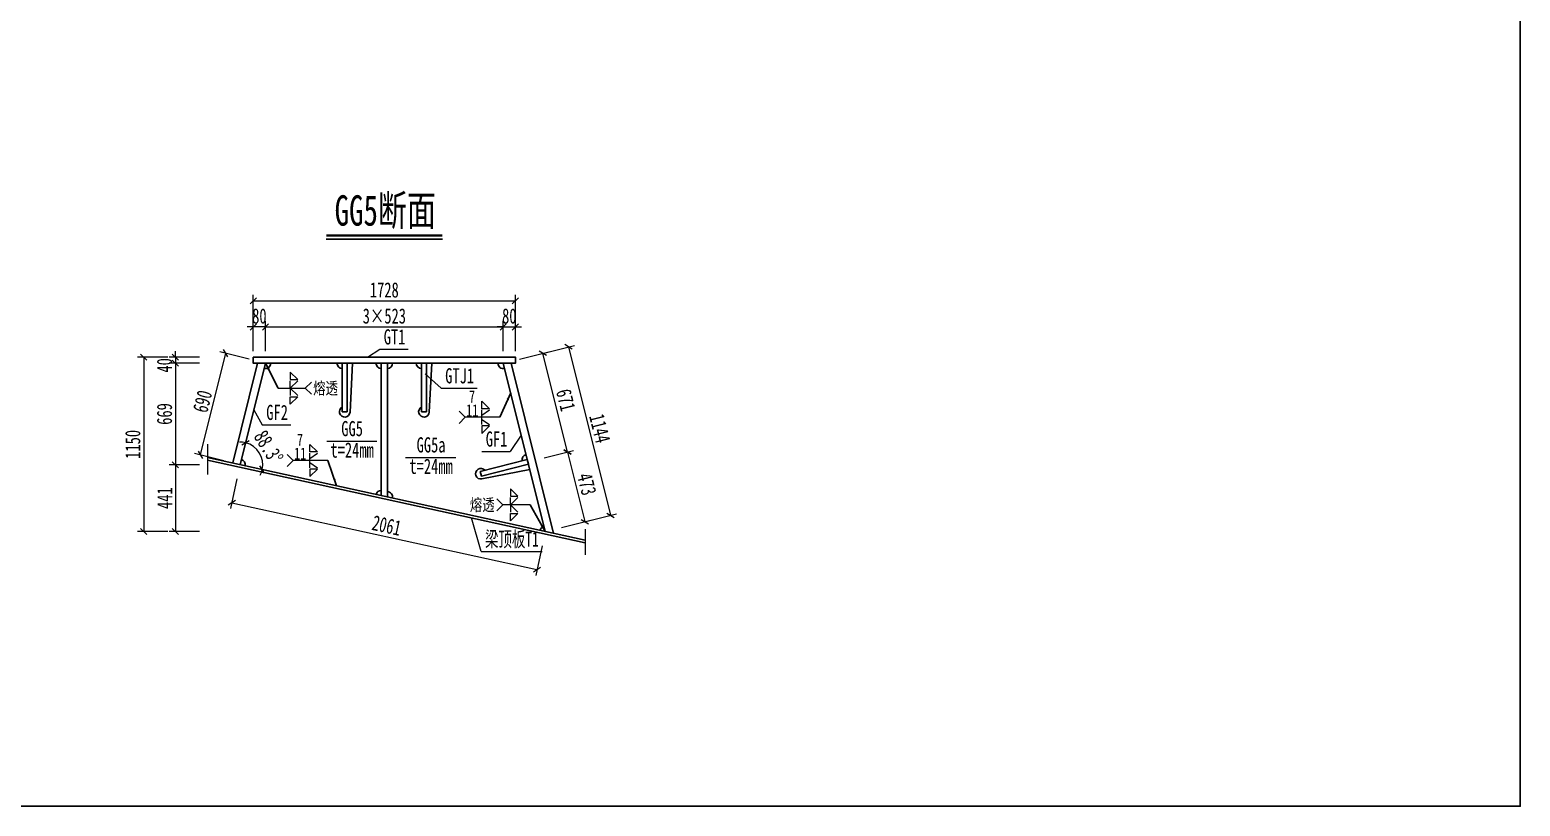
# Model space of a CAD drawing. Header units: millimetres. Extents: x -89049 to 410567, y -307459 to -100425.
# Drawn here: x 142344 to 152173, y -295945 to -290829 of the extents above; entities that cross this region are included whole.
import ezdxf
from ezdxf.enums import TextEntityAlignment as Align

# ---------------------------------------------------------------- set-up
doc = ezdxf.new("R2010")
doc.units = ezdxf.units.MM
doc.layers.get('Defpoints').update_dxf_attribs({"color": 8})
for name, color, linetype, lineweight in [('Dim', 4, 'Continuous', 15), ('文字', 7, 'Continuous', 15), ('标注线及字体', 2, 'Continuous', 15), ('桥 构造粗实', 1, 'Continuous', 30), ('细实线', 4, 'Continuous', 15), ('钢板粗线', 1, 'Continuous', 25)]:
    doc.layers.add(name, color=color, linetype=linetype, lineweight=lineweight)
doc.layers.add('Text', color=4, linetype='Continuous')
doc.styles.add('111', font='', dxfattribs={"width": 0.7})
doc.styles.add('BM_Dim', font='', dxfattribs={"width": 0.85})
doc.styles.add('SMEDI', font='', dxfattribs={"width": 0.75})
doc.styles.get("Standard").update_dxf_attribs({"font": ''})
doc.styles.get('111').set_extended_font_data('仿宋_GB2312')
doc.styles.get('BM_Dim').set_extended_font_data('仿宋_GB2312')
doc.styles.get('SMEDI').set_extended_font_data('仿宋_GB2312')
doc.styles.get('Standard').set_extended_font_data('仿宋_GB2312')
doc.dimstyles.new('200', dxfattribs={"dimscale": 0, "dimtxt": 2.5, "dimasz": 1, "dimexe": 1, "dimexo": 1, "dimgap": 0.6, "dimtad": 1, "dimdec": 0, "dimdsep": 46, "dimtxsty": '111', "dimblk": 'OBLIQUE', "dimcen": 0, "dimclrd": 4, "dimclre": 4, "dimclrt": 4, "dimadec": 1, "dimazin": 2, "dimtfac": 1, "dimtdec": 0, "dimtix": 1, "dimtmove": 2, "dimatfit": 3, "dimfxl": 4, "dimfxlon": 1, "dimtolj": 1, "dimlwd": -1, "dimlwe": -1, "dimarcsym": 0})
doc.dimstyles.new('MSteel_1.0_1.0', dxfattribs={"dimtxt": 3, "dimasz": 1.2, "dimexe": 1, "dimexo": 1, "dimgap": 1, "dimtad": 3, "dimtoh": 1, "dimdec": 0, "dimzin": 0, "dimdsep": 46, "dimtxsty": 'Standard', "dimblk": 'ARCHTICK', "dimcen": 0.09, "dimclrd": 3, "dimclre": 3, "dimadec": 0, "dimazin": 0, "dimtfac": 1, "dimtdec": 4, "dimtofl": 0, "dimtmove": 0, "dimatfit": 3, "dimfxl": 1, "dimtolj": 1, "dimtzin": 0, "dimarcsym": 0})

# ---------------------------------------------------------------- blocks, each defined once
blk = doc.blocks.new('28-280过焊孔')
at = {"layer": '桥 构造粗实', "color": 7}
blk.add_line((51, 0), (35, 321.7), dxfattribs=at)
for centre, start, end in [((0, 320), 2.8591, 242.8016), ((-16, 0), 90, 180)]:
    blk.add_arc(centre, 35, start, end, dxfattribs=at)
blk = doc.blocks.new('_Oblique')
at = {"color": 0, "linetype": 'ByBlock', "lineweight": -2}
blk.add_line((-0.5, -0.5), (0.5, 0.5), dxfattribs=at)
blk = doc.blocks.new('*D2676')
at = {"layer": 'Defpoints', "color": 0, "transparency": 16777216}
for p in [(143730.8, -293694.7), (145743.8, -294135.2), (145689, -294385.4)]:
    blk.add_point(p, dxfattribs=at)
at = {"layer": '细实线', "color": 4, "transparency": 16777216}
for p, q in [((143710.3, -293788.6), (143667.5, -293983.9)), ((143676.1, -293944.9), (145689, -294385.4)), ((145723.2, -294229.1), (145680.5, -294424.5))]:
    blk.add_line(p, q, dxfattribs=at)
at = {"layer": '细实线', "color": 4, "transparency": 16777216, "xscale": 40, "yscale": 40, "zscale": 40}
for p, rotation in [((143676.1, -293944.9), 167.655287606222), ((145689, -294385.4), 347.655287606222)]:
    blk.add_blockref('_Oblique', p, dxfattribs=dict(at, rotation=rotation))
at = {"layer": '细实线', "color": 4, "transparency": 16777216, "insert": (144697.9, -294095.2), "char_height": 100, "attachment_point": 5, "rotation": 347.65529, "style": '111'}
blk.add_mtext('\\A1;2061', dxfattribs=at)
blk = doc.blocks.new('全融透2')
at = {"layer": 'Dim'}
blk.add_line((0, 0), (-4.48, 0), dxfattribs=at)
for points in [[(-3.23, 2.65), (-3.23, 1.41), (-2, 1.41)], [(-3.23, -2.65), (-3.23, -1.41), (-2, -1.41)]]:
    blk.add_lwpolyline(points, close=True, dxfattribs=at)
for points in [[(-5.48, 1), (-4.48, 0), (-5.48, -1)], [(-2, 1.21), (-3.23, 0), (-3.23, 1.21)], [(-2, -1.21), (-3.23, 0), (-3.23, -1.21)]]:
    blk.add_lwpolyline(points, dxfattribs=at)
at = {"layer": 'Text', "style": 'SMEDI', "width": 0.75}
blk.add_text('熔透', height=2, dxfattribs=at).set_placement((-9.92, 0), align=Align.MIDDLE_LEFT)
blk = doc.blocks.new('_ArchTick')
at = {"color": 0, "linetype": 'ByBlock', "const_width": 0.15}
blk.add_lwpolyline([(-0.5, -0.5), (0.5, 0.5)], dxfattribs=at)
blk = doc.blocks.new('全融透1')
at = {"layer": 'Dim'}
blk.add_line((0, 0), (4.48, 0), dxfattribs=at)
for points in [[(2, 2.65), (2, 1.41), (3.23, 1.41)], [(2, -2.65), (2, -1.41), (3.23, -1.41)]]:
    blk.add_lwpolyline(points, close=True, dxfattribs=at)
for points in [[(3.23, 1.21), (2, 0), (2, 1.21)], [(3.23, -1.21), (2, 0), (2, -1.21)], [(5.48, 1), (4.48, 0), (5.48, -1)]]:
    blk.add_lwpolyline(points, dxfattribs=at)
at = {"layer": 'Text', "style": 'SMEDI', "width": 0.75}
blk.add_text('熔透', height=2, dxfattribs=at).set_placement((5.77, 0), align=Align.MIDDLE_LEFT)
blk = doc.blocks.new('半融透2')
at = {"layer": 'Dim'}
for p, q in [((0, 0), (-5.71, 0)), ((-2.95, 0.34), (-1.72, 1.21)), ((-2.95, -0.34), (-1.72, -1.21))]:
    blk.add_line(p, q, dxfattribs=at)
for points in [[(-1.72, 1.41), (-2.95, 1.41), (-2.95, 2.65)], [(-1.72, -1.41), (-2.95, -1.41), (-2.95, -2.65)]]:
    blk.add_lwpolyline(points, close=True, dxfattribs=at)
for points in [[(-6.71, -1), (-5.71, 0), (-6.71, 1)], [(-2.95, -1.21), (-2.95, 0), (-2.95, 1.21)]]:
    blk.add_lwpolyline(points, dxfattribs=at)
at = {"layer": 'Text', "style": 'SMEDI', "width": 0.75}
blk.add_text('7', height=2, dxfattribs=at).set_placement((-5.1, 3.42), align=Align.MIDDLE_LEFT)
blk = doc.blocks.new('*D2681')
at = {"layer": 'Defpoints', "color": 0, "transparency": 16777216}
for p in [(143818.1, -292786.8), (143818.1, -293025.5), (143898.1, -293025.5)]:
    blk.add_point(p, dxfattribs=at)
at = {"layer": '细实线', "color": 4, "transparency": 16777216}
for p, q in [((143818.1, -292786.8), (143778.1, -292786.8)), ((143818.1, -292946.8), (143818.1, -292746.8)), ((143898.1, -292786.8), (143818.1, -292786.8)), ((143898.1, -292946.8), (143898.1, -292746.8)), ((143898.1, -292786.8), (143938.1, -292786.8))]:
    blk.add_line(p, q, dxfattribs=at)
at = {"layer": '细实线', "color": 4, "transparency": 16777216, "xscale": 40, "yscale": 40, "zscale": 40}
blk.add_blockref('_Oblique', (143818.1, -292786.8), dxfattribs=at)
at = {"layer": '细实线', "color": 4, "transparency": 16777216, "xscale": 40, "yscale": 40, "zscale": 40, "rotation": 180}
blk.add_blockref('_Oblique', (143898.1, -292786.8), dxfattribs=at)
at = {"layer": '细实线', "color": 4, "transparency": 16777216, "insert": (143858.1, -292715.2), "char_height": 100, "attachment_point": 5, "style": '111'}
blk.add_mtext('\\A1;80', dxfattribs=at)
blk = doc.blocks.new('*D2682')
at = {"layer": 'Defpoints', "color": 0, "transparency": 16777216}
for p in [(145466.4, -292786.8), (143898.1, -293025.5), (145466.4, -293025.5)]:
    blk.add_point(p, dxfattribs=at)
at = {"layer": '细实线', "color": 4, "transparency": 16777216}
for p, q in [((143898.1, -292946.8), (143898.1, -292746.8)), ((143898.1, -292786.8), (145466.4, -292786.8)), ((145466.4, -292946.8), (145466.4, -292746.8))]:
    blk.add_line(p, q, dxfattribs=at)
at = {"layer": '细实线', "color": 4, "transparency": 16777216, "xscale": 40, "yscale": 40, "zscale": 40, "rotation": 180}
blk.add_blockref('_Oblique', (143898.1, -292786.8), dxfattribs=at)
at = {"layer": '细实线', "color": 4, "transparency": 16777216, "xscale": 40, "yscale": 40, "zscale": 40}
blk.add_blockref('_Oblique', (145466.4, -292786.8), dxfattribs=at)
at = {"layer": '细实线', "color": 4, "transparency": 16777216, "insert": (144682.2, -292715.2), "char_height": 100, "attachment_point": 5, "style": '111'}
blk.add_mtext('\\A1;3×523', dxfattribs=at)
blk = doc.blocks.new('*D2683')
at = {"layer": 'Defpoints', "color": 0, "transparency": 16777216}
for p in [(145546.4, -292786.8), (145466.4, -293025.5), (145546.4, -293025.5)]:
    blk.add_point(p, dxfattribs=at)
at = {"layer": '细实线', "color": 4, "transparency": 16777216}
for p, q in [((145466.4, -292786.8), (145426.4, -292786.8)), ((145466.4, -292946.8), (145466.4, -292746.8)), ((145466.4, -292786.8), (145546.4, -292786.8)), ((145546.4, -292946.8), (145546.4, -292746.8)), ((145546.4, -292786.8), (145586.4, -292786.8))]:
    blk.add_line(p, q, dxfattribs=at)
at = {"layer": '细实线', "color": 4, "transparency": 16777216, "xscale": 40, "yscale": 40, "zscale": 40}
blk.add_blockref('_Oblique', (145466.4, -292786.8), dxfattribs=at)
at = {"layer": '细实线', "color": 4, "transparency": 16777216, "xscale": 40, "yscale": 40, "zscale": 40, "rotation": 180}
blk.add_blockref('_Oblique', (145546.4, -292786.8), dxfattribs=at)
at = {"layer": '细实线', "color": 4, "transparency": 16777216, "insert": (145506.4, -292715.2), "char_height": 100, "attachment_point": 5, "style": '111'}
blk.add_mtext('\\A1;80', dxfattribs=at)
blk = doc.blocks.new('*D2684')
at = {"layer": 'Defpoints', "color": 0, "transparency": 16777216}
for p in [(145546.4, -292614.8), (143818.1, -292985.5), (145546.4, -292985.5)]:
    blk.add_point(p, dxfattribs=at)
at = {"layer": '细实线', "color": 4, "transparency": 16777216}
for p, q in [((143818.1, -292774.8), (143818.1, -292574.8)), ((143818.1, -292614.8), (145546.4, -292614.8)), ((145546.4, -292774.8), (145546.4, -292574.8))]:
    blk.add_line(p, q, dxfattribs=at)
at = {"layer": '细实线', "color": 4, "transparency": 16777216, "xscale": 40, "yscale": 40, "zscale": 40, "rotation": 180}
blk.add_blockref('_Oblique', (143818.1, -292614.8), dxfattribs=at)
at = {"layer": '细实线', "color": 4, "transparency": 16777216, "xscale": 40, "yscale": 40, "zscale": 40}
blk.add_blockref('_Oblique', (145546.4, -292614.8), dxfattribs=at)
at = {"layer": '细实线', "color": 4, "transparency": 16777216, "insert": (144682.2, -292543.3), "char_height": 100, "attachment_point": 5, "style": '111'}
blk.add_mtext('\\A1;1728', dxfattribs=at)
blk = doc.blocks.new('*D2687')
at = {"layer": 'Defpoints', "color": 0, "transparency": 16777216}
for p in [(143636.3, -292960.1), (143898.1, -293025.5), (143730.8, -293694.7)]:
    blk.add_point(p, dxfattribs=at)
at = {"layer": '细实线', "color": 4, "transparency": 16777216}
for p, q in [((143469.1, -293629.2), (143636.3, -292960.1)), ((143791.6, -292998.9), (143597.5, -292950.4)), ((143624.3, -293668), (143430.3, -293619.5))]:
    blk.add_line(p, q, dxfattribs=at)
at = {"layer": '细实线', "color": 4, "transparency": 16777216, "xscale": 40, "yscale": 40, "zscale": 40}
for p, rotation in [((143636.3, -292960.1), 75.96371787671991), ((143469.1, -293629.2), 255.9637178767199)]:
    blk.add_blockref('_Oblique', p, dxfattribs=dict(at, rotation=rotation))
at = {"layer": '细实线', "color": 4, "transparency": 16777216, "insert": (143483.3, -293277.3), "char_height": 100, "attachment_point": 5, "rotation": 75.96372, "style": '111'}
blk.add_mtext('\\A1;690', dxfattribs=at)
blk = doc.blocks.new('*D2693')
at = {"layer": 'Defpoints', "color": 0, "transparency": 16777216}
for p in [(145728.2, -292960.1), (145466.4, -293025.5), (145629.1, -293676.4)]:
    blk.add_point(p, dxfattribs=at)
at = {"layer": '细实线', "color": 4, "transparency": 16777216}
for p, q in [((145572.9, -292998.9), (145767, -292950.4)), ((145890.9, -293610.9), (145728.2, -292960.1)), ((145735.6, -293649.7), (145929.7, -293601.2))]:
    blk.add_line(p, q, dxfattribs=at)
at = {"layer": '细实线', "color": 4, "transparency": 16777216, "xscale": 40, "yscale": 40, "zscale": 40}
for p, rotation in [((145728.2, -292960.1), 104.0362828715445), ((145890.9, -293610.9), 284.0362828715445)]:
    blk.add_blockref('_Oblique', p, dxfattribs=dict(at, rotation=rotation))
at = {"layer": '细实线', "color": 4, "transparency": 16777216, "insert": (145878.9, -293268.1), "char_height": 100, "attachment_point": 5, "rotation": 284.03628, "style": '111'}
blk.add_mtext('\\A1;671', dxfattribs=at)
blk = doc.blocks.new('*D2694')
at = {"layer": 'Defpoints', "color": 0, "transparency": 16777216}
for p in [(145629.1, -293676.4), (146005.6, -294069.7), (145743.8, -294135.2)]:
    blk.add_point(p, dxfattribs=at)
at = {"layer": '细实线', "color": 4, "transparency": 16777216}
for p, q in [((145735.7, -293649.7), (145929.7, -293601.2)), ((145890.9, -293610.9), (146005.6, -294069.7)), ((145850.4, -294108.6), (146044.4, -294060))]:
    blk.add_line(p, q, dxfattribs=at)
at = {"layer": '细实线', "color": 4, "transparency": 16777216, "xscale": 40, "yscale": 40, "zscale": 40}
for p, rotation in [((145890.9, -293610.9), 104.0362810577344), ((146005.6, -294069.7), 284.0362810577344)]:
    blk.add_blockref('_Oblique', p, dxfattribs=dict(at, rotation=rotation))
at = {"layer": '细实线', "color": 4, "transparency": 16777216, "insert": (146017.7, -293823), "char_height": 100, "attachment_point": 5, "rotation": 284.03628, "style": '111'}
blk.add_mtext('\\A1;473', dxfattribs=at)
blk = doc.blocks.new('*D2695')
at = {"layer": 'Defpoints', "color": 0, "transparency": 16777216}
for p in [(145466.4, -293025.5), (146174.8, -294027.5), (145743.8, -294135.2)]:
    blk.add_point(p, dxfattribs=at)
at = {"layer": '细实线', "color": 4, "transparency": 16777216}
for p, q in [((145742.1, -292956.6), (145936.2, -292908.1)), ((145897.4, -292917.8), (146174.8, -294027.5)), ((146019.6, -294066.3), (146213.6, -294017.7))]:
    blk.add_line(p, q, dxfattribs=at)
at = {"layer": '细实线', "color": 4, "transparency": 16777216, "xscale": 40, "yscale": 40, "zscale": 40}
for p, rotation in [((145897.4, -292917.8), 104.0362821215631), ((146174.8, -294027.5), 284.036282121563)]:
    blk.add_blockref('_Oblique', p, dxfattribs=dict(at, rotation=rotation))
at = {"layer": '细实线', "color": 4, "transparency": 16777216, "insert": (146104.4, -293455.5), "char_height": 100, "attachment_point": 5, "rotation": 284.03628, "style": '111'}
blk.add_mtext('\\A1;1144', dxfattribs=at)
blk = doc.blocks.new('*D2700')
at = {"layer": 'Defpoints', "color": 0, "transparency": 16777216}
for p in [(143818.1, -292985.5), (143304, -293025.5), (143818.1, -293025.5)]:
    blk.add_point(p, dxfattribs=at)
at = {"layer": '细实线', "color": 4, "transparency": 16777216}
for p, q in [((143464, -292985.5), (143264, -292985.5)), ((143304, -292985.5), (143304, -292945.5)), ((143304, -292985.5), (143304, -293025.5)), ((143464, -293025.5), (143264, -293025.5)), ((143304, -293025.5), (143304, -293065.5))]:
    blk.add_line(p, q, dxfattribs=at)
at = {"layer": '细实线', "color": 4, "transparency": 16777216, "xscale": 40, "yscale": 40, "zscale": 40}
for p, rotation in [((143304, -292985.5), 270), ((143304, -293025.5), 90)]:
    blk.add_blockref('_Oblique', p, dxfattribs=dict(at, rotation=rotation))
at = {"layer": '细实线', "color": 4, "transparency": 16777216, "insert": (143232.5, -293039.7), "char_height": 100, "attachment_point": 5, "rotation": 90, "style": '111'}
blk.add_mtext('\\A1;40', dxfattribs=at)
blk = doc.blocks.new('*D2701')
at = {"layer": 'Defpoints', "color": 0, "transparency": 16777216}
for p in [(143818.1, -293025.5), (143304, -293694.7), (143730.8, -293694.7)]:
    blk.add_point(p, dxfattribs=at)
at = {"layer": '细实线', "color": 4, "transparency": 16777216}
for p, q in [((143464, -293025.5), (143264, -293025.5)), ((143304, -293025.5), (143304, -293694.7)), ((143464, -293694.7), (143264, -293694.7))]:
    blk.add_line(p, q, dxfattribs=at)
at = {"layer": '细实线', "color": 4, "transparency": 16777216, "xscale": 40, "yscale": 40, "zscale": 40}
for p, rotation in [((143304, -293025.5), 90), ((143304, -293694.7), 270)]:
    blk.add_blockref('_Oblique', p, dxfattribs=dict(at, rotation=rotation))
at = {"layer": '细实线', "color": 4, "transparency": 16777216, "insert": (143232.5, -293360.1), "char_height": 100, "attachment_point": 5, "rotation": 90, "style": '111'}
blk.add_mtext('\\A1;669', dxfattribs=at)
blk = doc.blocks.new('*D2702')
at = {"layer": 'Defpoints', "color": 0, "transparency": 16777216}
for p in [(143730.8, -293694.7), (143304, -294135.2), (145743.8, -294135.2)]:
    blk.add_point(p, dxfattribs=at)
at = {"layer": '细实线', "color": 4, "transparency": 16777216}
for p, q in [((143464, -293694.7), (143264, -293694.7)), ((143304, -293694.7), (143304, -294135.2)), ((143464, -294135.2), (143264, -294135.2))]:
    blk.add_line(p, q, dxfattribs=at)
at = {"layer": '细实线', "color": 4, "transparency": 16777216, "xscale": 40, "yscale": 40, "zscale": 40}
for p, rotation in [((143304, -293694.7), 90), ((143304, -294135.2), 270)]:
    blk.add_blockref('_Oblique', p, dxfattribs=dict(at, rotation=rotation))
at = {"layer": '细实线', "color": 4, "transparency": 16777216, "insert": (143233.5, -293914.9), "char_height": 100, "attachment_point": 5, "rotation": 90, "style": '111'}
blk.add_mtext('\\A1;441', dxfattribs=at)
blk = doc.blocks.new('*D2703')
at = {"layer": 'Defpoints', "color": 0, "transparency": 16777216}
for p in [(143818.1, -292985.5), (143095.2, -294135.2), (145743.8, -294135.2)]:
    blk.add_point(p, dxfattribs=at)
at = {"layer": '细实线', "color": 4, "transparency": 16777216}
for p, q in [((143255.2, -292985.5), (143055.2, -292985.5)), ((143095.2, -292985.5), (143095.2, -294135.2)), ((143255.2, -294135.2), (143055.2, -294135.2))]:
    blk.add_line(p, q, dxfattribs=at)
at = {"layer": '细实线', "color": 4, "transparency": 16777216, "xscale": 40, "yscale": 40, "zscale": 40}
for p, rotation in [((143095.2, -292985.5), 90), ((143095.2, -294135.2), 270)]:
    blk.add_blockref('_Oblique', p, dxfattribs=dict(at, rotation=rotation))
at = {"layer": '细实线', "color": 4, "transparency": 16777216, "insert": (143023.6, -293560.4), "char_height": 100, "attachment_point": 5, "rotation": 90, "style": '111'}
blk.add_mtext('\\A1;1150', dxfattribs=at)
blk = doc.blocks.new('*D2710')
at = {"layer": 'Defpoints', "color": 0, "transparency": 16777216}
for p in [(143898.1, -293025.5), (143516.6, -293647.8), (143730.8, -293694.7), (143856, -293612.8), (146006.9, -294192.8)]:
    blk.add_point(p, dxfattribs=at)
at = {"layer": '细实线', "color": 4, "transparency": 16777216}
for start, end in [(75.96372, 91.34016), (347.65529, 75.96372), (332.27884, 347.65529)]:
    blk.add_arc((143730.8, -293694.7), 149.5, start, end, dxfattribs=at)
at = {"layer": '细实线', "color": 4, "transparency": 16777216, "xscale": 40, "yscale": 40, "zscale": 40}
for p, rotation in [((143767.1, -293549.6), 345.9637178767375), ((143876.9, -293726.6), 77.65528760622213)]:
    blk.add_blockref('_Oblique', p, dxfattribs=dict(at, rotation=rotation))
at = {"layer": '细实线', "color": 4, "transparency": 16777216, "insert": (143918.7, -293578.1), "char_height": 100, "attachment_point": 5, "rotation": 301.8095, "style": '111'}
blk.add_mtext('\\A1;88.3%%d', dxfattribs=at)

msp = doc.modelspace()

# ---------------------------------------------------------------- linework, layer by layer
at = {"color": 4}
msp.add_line((144299.3, -292208.1), (145065.2, -292208.1), dxfattribs=at)
at = {"color": 6, "const_width": 14.4}
msp.add_lwpolyline([(144299.3, -292184.1), (145065.2, -292184.1)], dxfattribs=at)
at = {"layer": 'Defpoints'}
msp.add_lwpolyline([(136773.4, -285712.7), (152173.4, -285712.7), (152173.4, -295944.7), (136773.4, -295944.7)], close=True, dxfattribs=at)
at = {"layer": '桥 构造粗实', "color": 7}
for points in [[(144404.9, -293345.5), (144436.9, -293345.5), (144436.9, -293025.5), (144404.9, -293025.5)], [(144927.6, -293345.5), (144959.6, -293345.5), (144959.6, -293025.5), (144927.6, -293025.5)], [(145625.2, -293660.8), (145633, -293691.9), (145322.5, -293769.5), (145314.8, -293738.5)]]:
    msp.add_lwpolyline(points, close=True, dxfattribs=at)
at = {"layer": '细实线'}
for p, q in [((144571.3, -292985.5), (144652.1, -292933.3)), ((144652.1, -292933.3), (144840.2, -292933.3)), ((145057.1, -293191.1), (144950.5, -293095)), ((145057.1, -293191.1), (145293.6, -293191.1)), ((143821.2, -293333.3), (143877.5, -293431.2)), ((143877.5, -293431.2), (144065.6, -293431.2)), ((145585.1, -293500.4), (145513, -293606.8)), ((143516.6, -293559.2), (143516.6, -293758.5)), ((144302.1, -293539.5), (144632.9, -293539.5)), ((144822.9, -293646.4), (145153.6, -293646.4)), ((145324.9, -293606.8), (145513, -293606.8)), ((145321.4, -294266.3), (145257.6, -294044.6)), ((146006.9, -294120.3), (146006.9, -294287.5)), ((145321.4, -294266.3), (145722.3, -294266.3))]:
    msp.add_line(p, q, dxfattribs=at)
at = {"layer": '钢板粗线'}
for p, q in [((143846.6, -293025.5), (143682.3, -293682.5)), ((143898.1, -293025.5), (143730.8, -293694.7)), ((144662.2, -293025.5), (144662.2, -293898.5)), ((144702.2, -293025.5), (144702.2, -293907.3)), ((145743.8, -294135.2), (145466.4, -293025.5)), ((145798.3, -294147.1), (145517.9, -293025.5)), ((143516.6, -293647.8), (146006.9, -294192.8)), ((143516.6, -293664.1), (146006.9, -294209.2))]:
    msp.add_line(p, q, dxfattribs=at)
msp.add_lwpolyline([(143818.1, -292985.5), (145546.4, -292985.5), (145546.4, -293025.5), (143818.1, -293025.5)], close=True, dxfattribs=at)
for centre, start, end in [((143898.1, -293025.5), 255.96418, 0), ((144662.2, -293025.5), 180, 270), ((144702.2, -293025.5), 270, 0), ((145466.4, -293025.5), 180, 284.03628), ((143730.8, -293694.7), 347.65529, 75.96372), ((144662.2, -293898.5), 90, 167.65529), ((144702.2, -293907.3), 347.65529, 90), ((145743.8, -294135.2), 104.03628, 167.65529)]:
    msp.add_arc(centre, 35, start, end, dxfattribs=at)

# ---------------------------------------------------------------- block references
at = {"layer": '细实线', "xscale": 40, "yscale": 40, "zscale": 40}
for name, p in [('全融透1', (143982, -293190.4)), ('半融透2', (145444.2, -293381.9)), ('半融透2', (144309.6, -293666.6)), ('全融透2', (145643, -293958.5))]:
    msp.add_blockref(name, p, dxfattribs=at)
at = {"layer": '细实线', "xscale": -1}
for p, rotation in [((144420.9, -293025.5), 180.0051313810905), ((144943.6, -293025.5), 180.0051313810905), ((145629.1, -293676.4), 104.0366245058227)]:
    msp.add_blockref('28-280过焊孔', p, dxfattribs=dict(at, rotation=rotation))

# ---------------------------------------------------------------- texts
at = {"layer": 'Text', "style": 'SMEDI', "width": 0.75}
for p in [(145221.3, -293336.3), (144086.8, -293621.1)]:
    msp.add_text('11', height=80, dxfattribs=at).set_placement(p, align=Align.MIDDLE_LEFT)
at = {"layer": '文字', "style": 'BM_Dim'}
for s, width, p in [('GT1', 0.7, (144749.7, -292931.9)), ('GTJ1', 0.7, (145179, -293188.3)), ('GF2', 0.7, (143975.2, -293429.7)), ('GG5', 0.7, (144469.8, -293536.6)), ('GF1', 0.7, (145422.5, -293605.3)), ('t=24mm', 0.7, (144469.8, -293677.9)), ('GG5a', 0.7, (144990.5, -293643.6)), ('t=24mm', 0.7, (144990.5, -293784.8)), ('梁顶板T1', 0.65, (145523.8, -294264.8))]:
    msp.add_text(s, height=100, dxfattribs=dict(at, width=width)).set_placement(p, align=Align.BOTTOM_CENTER)
at = {"layer": '标注线及字体', "style": '111', "width": 0.7}
msp.add_text('GG5断面', height=200, dxfattribs=at).set_placement((144688.3, -292015.7), align=Align.MIDDLE)

# ---------------------------------------------------------------- dimensions: what is measured, and where the dimension line sits
at = {"layer": '细实线'}
for base, p1, p2, picture, middle in [((145546.4, -292614.8), (143818.1, -292985.5), (145546.4, -292985.5), '*D2684', (144682.2, -292543.3)), ((143818.1, -292786.8), (143898.1, -293025.5), (143818.1, -293025.5), '*D2681', (143858.1, -292715.2)), ((145546.4, -292786.8), (145466.4, -293025.5), (145546.4, -293025.5), '*D2683', (145506.4, -292715.2))]:
    dim = msp.add_linear_dim(base=base, p1=p1, p2=p2, dimstyle='200', override={"dimscale": 40, "dimblk": 'Oblique'}, dxfattribs=at)
    dim.commit()
    dim.dimension.update_dxf_attribs({"geometry": picture, "text_midpoint": middle})
dim = msp.add_linear_dim(base=(145466.4, -292786.8), p1=(143898.1, -293025.5), p2=(145466.4, -293025.5), text='3×523', dimstyle='200', override={"dimscale": 40, "dimtxsty": '111', "dimblk": 'Oblique'}, dxfattribs=at)
dim.commit()
dim.dimension.update_dxf_attribs({"geometry": '*D2682', "text_midpoint": (144682.2, -292715.2)})
for p1, p2, distance, picture, middle in [((145466.4, -293025.5), (145743.8, -294135.2), 444.3, '*D2695', (146104.4, -293455.5)), ((143730.8, -293694.7), (143898.1, -293025.5), 269.8, '*D2687', (143483.3, -293277.3)), ((145629.1, -293676.4), (145466.4, -293025.5), -269.8, '*D2693', (145878.9, -293268.1)), ((145629.1, -293676.4), (145743.8, -294135.2), 269.9, '*D2694', (146017.7, -293823)), ((143730.8, -293694.7), (145743.8, -294135.2), -256.1, '*D2676', (144697.9, -294095.2))]:
    dim = msp.add_aligned_dim(p1=p1, p2=p2, distance=distance, dimstyle='200', override={"dimscale": 40, "dimblk": 'Oblique'}, dxfattribs=at)
    dim.commit()
    dim.dimension.update_dxf_attribs({"geometry": picture, "text_midpoint": middle})
for base, p1, p2, picture, middle in [((143095.2, -294135.2), (143818.1, -292985.5), (145743.8, -294135.2), '*D2703', (143023.6, -293560.4)), ((143304, -293694.7), (143818.1, -293025.5), (143730.8, -293694.7), '*D2701', (143232.5, -293360.1)), ((143304.023, -294135.1989), (143730.8452, -293694.6611), (145743.7853, -294135.1989), '*D2702', (143233.5365, -293914.93))]:
    dim = msp.add_linear_dim(base=base, p1=p1, p2=p2, angle=90, dimstyle='200', override={"dimscale": 40, "dimblk": 'Oblique'}, dxfattribs=at)
    dim.commit()
    dim.dimension.update_dxf_attribs({"geometry": picture, "text_midpoint": middle})
dim = msp.add_linear_dim(base=(143304, -293025.5), p1=(143818.1, -292985.5), p2=(143818.1, -293025.5), angle=90, dimstyle='200', override={"dimscale": 40, "dimblk": 'Oblique'}, dxfattribs=at)
dim.commit()
dim.dimension.update_dxf_attribs({"geometry": '*D2700', "text_midpoint": (143232.5, -293039.7), "dimtype": 160})
dim = msp.add_angular_dim_2l(base=(143856, -293612.8), line1=((143898.1, -293025.5), (143730.8, -293694.7)), line2=((143516.6, -293647.8), (146006.9, -294192.8)), dimstyle='200', override={"dimscale": 40, "dimblk": 'Oblique'}, dxfattribs=at)
dim.commit()
dim.dimension.update_dxf_attribs({"geometry": '*D2710', "text_midpoint": (143918.7, -293578.1)})

# ---------------------------------------------------------------- leaders
at = {"layer": 'Dim'}
for points in [[(143898.1, -293025.5), (143982, -293190.4)], [(145515.7, -293220.5), (145444.2, -293381.9)], [(144367.8, -293834.1), (144309.6, -293666.6)], [(145743.8, -294135.2), (145643, -293958.5)]]:
    msp.add_leader(points, dimstyle='MSteel_1.0_1.0', override={"dimscale": 40, "dimclrd": 256}, dxfattribs=at)

doc.saveas('drawing.dxf')
